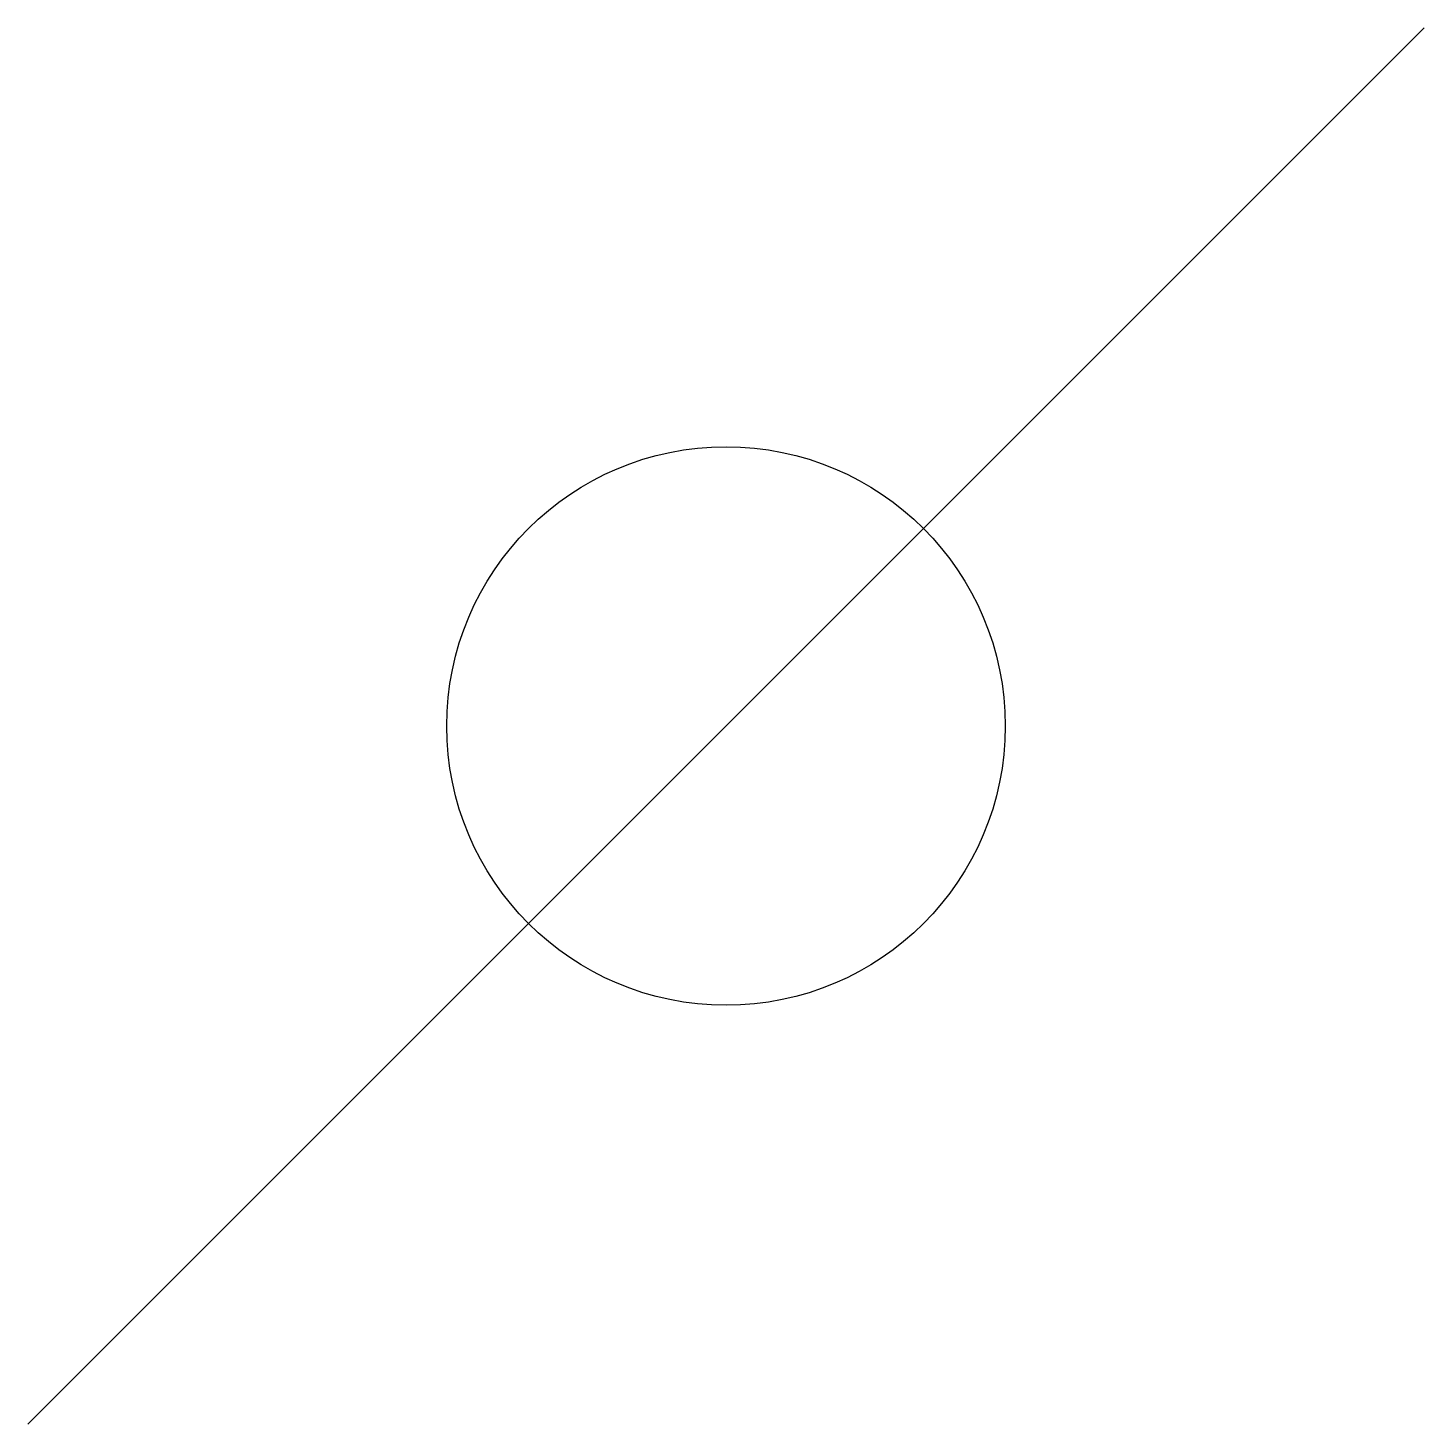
# Model space of a CAD drawing. Extents: x 0 to 50, y 0 to 50.
import ezdxf

# ---------------------------------------------------------------- set-up
doc = ezdxf.new("R2010")
doc.units = 0

# ---------------------------------------------------------------- blocks, each defined once
blk = doc.blocks.new('TestBlock1', base_point=(100, 200))
blk.add_line((0, 0), (50, 50))
blk.add_circle((25, 25), 10)

msp = doc.modelspace()

# ---------------------------------------------------------------- block references
msp.add_blockref('TestBlock1', (100, 200))

doc.saveas('drawing.dxf')
